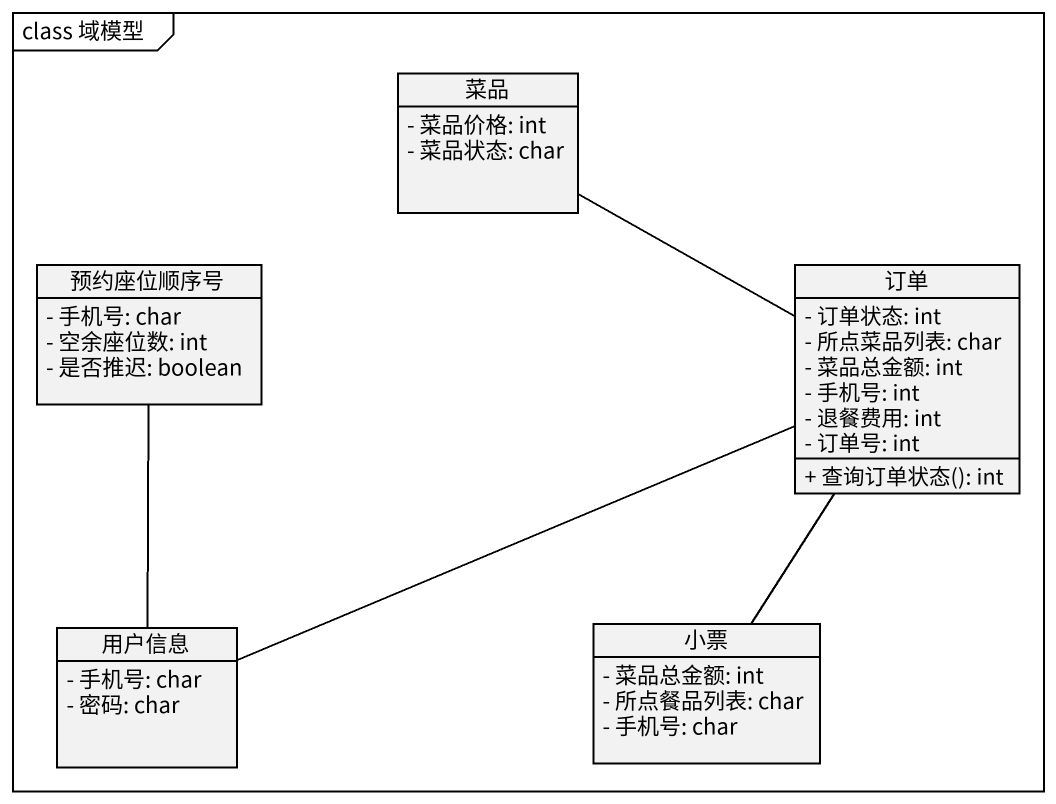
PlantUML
@startuml
mainframe class 域模型
hide circle
hide empty members
skinparam classAttributeIconSize 0
class 菜品 {
  - 菜品价格: int
  - 菜品状态: char
}
class 预约座位顺序号 {
  - 手机号: char
  - 空余座位数: int
  - 是否推迟: boolean
}
class 订单 {
  - 订单状态: int
  - 所点菜品列表: char
  - 菜品总金额: int
  - 手机号: int
  - 退餐费用: int
  - 订单号: int
  + 查询订单状态(): int
}
class 用户信息 {
  - 手机号: char
  - 密码: char
}
class 小票 {
  - 菜品总金额: int
  - 所点餐品列表: char
  - 手机号: char
}
菜品 -right- 订单
用户信息 -up- 预约座位顺序号
用户信息 -right- 订单
小票 -up- 订单
@enduml
